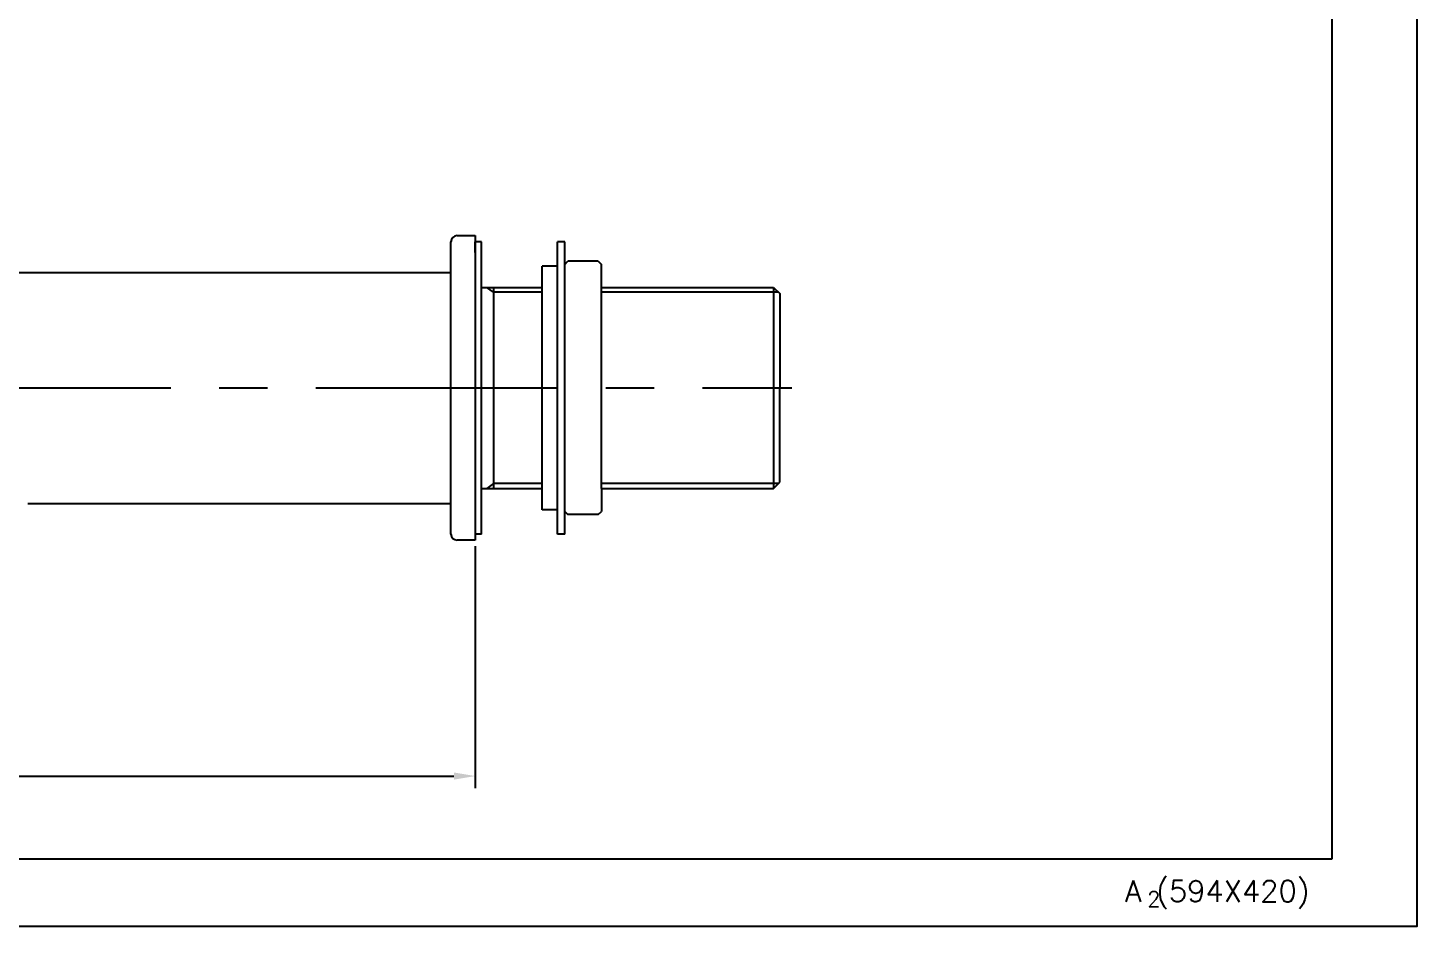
# Model space of a CAD drawing. Header units: millimetres. Extents: x 15117 to 15711, y 3069 to 3489.
# Drawn here: x 15483.3 to 15711.5, y 3069 to 3216.5 of the extents above; entities that cross this region are included whole.
import ezdxf

# ---------------------------------------------------------------- set-up
doc = ezdxf.new("R2010")
doc.units = ezdxf.units.MM
doc.header["$LTSCALE"] = 0.25
doc.linetypes.add('CENTER', pattern=[50.8, 31.75, -6.35, 6.35, -6.35])
doc.layers.get('0').update_dxf_attribs({"color": 2})
for name, color, linetype in [('02___PRT_ALL_AXES', 7, 'Continuous'), ('CL', 1, 'CENTER'), ('DWG', 7, 'Continuous'), ('HT', 3, 'Continuous'), ('TXT', 4, 'Continuous')]:
    doc.layers.add(name, color=color, linetype=linetype)
doc.styles.add('GHS', font='romans.shx', dxfattribs={"height": 3.5, "bigfont": 'ghs.shx'})
doc.dimstyles.new('LEE', dxfattribs={"dimtxt": 3.5, "dimasz": 3.5, "dimexe": 2, "dimexo": 1, "dimgap": 1, "dimtad": 1, "dimdec": 4, "dimdsep": 46, "dimtxsty": 'GHS', "dimcen": 0, "dimclrd": 2, "dimclre": 2, "dimclrt": 2, "dimadec": 0, "dimazin": 0, "dimtfac": 1, "dimtdec": 4, "dimtmove": 0, "dimatfit": 3, "dimfxl": 0, "dimlwd": -1, "dimlwe": -1, "dimarcsym": 0})

# ---------------------------------------------------------------- blocks, each defined once
blk = doc.blocks.new('*D4')
at = {"layer": 'Defpoints', "color": 0}
for p in [(15278.56, 3157.37), (15556.77, 3132.37), (15556.77, 3093.63)]:
    blk.add_point(p, dxfattribs=at)
at = {"layer": 'DWG', "color": 2}
for p, q in [((15278.56, 3156.37), (15278.56, 3091.63)), ((15556.77, 3131.37), (15556.77, 3091.63)), ((15282.06, 3093.63), (15553.27, 3093.63))]:
    blk.add_line(p, q, dxfattribs=at)
for points in [[(15282.06, 3094.21), (15282.06, 3093.05), (15278.56, 3093.63)], [(15553.27, 3094.21), (15553.27, 3093.05), (15556.77, 3093.63)]]:
    blk.add_solid(points, dxfattribs=at)
at = {"layer": 'DWG', "color": 2, "insert": (15417.66, 3097.3), "char_height": 3.5, "attachment_point": 5, "style": 'GHS'}
blk.add_mtext('(278.2)', dxfattribs=at)

msp = doc.modelspace()

# ---------------------------------------------------------------- linework, layer by layer
at = {"color": 7, "linetype": 'Continuous'}
for p, q in [((15552.76938, 3133.3681), (15552.76938, 3181.3681)), ((15553.76938, 3182.3681), (15556.76938, 3182.3681)), ((15556.76938, 3182.3681), (15556.76938, 3132.3681)), ((15556.76938, 3179.61835), (15556.76938, 3181.36835)), ((15422.76935, 3176.3312), (15552.76935, 3176.3312)), ((15552.76938, 3140.71822), (15552.76938, 3140.86822)), ((15483.26938, 3138.36822), (15552.76938, 3138.36822)), ((15552.76938, 3138.3681), (15552.76938, 3139.71822)), ((15556.76938, 3132.3681), (15553.76938, 3132.3681))]:
    msp.add_line(p, q, dxfattribs=at)
at = {"linetype": 'Continuous'}
msp.add_lwpolyline([(15117.46723, 3068.97362), (15711.46723, 3068.97362), (15711.46723, 3488.97362), (15117.46723, 3488.97362)], close=True, dxfattribs=at)
at = {"color": 7, "linetype": 'Continuous'}
for centre, start, end in [((15553.76938, 3181.3681), 90, 180), ((15553.76938, 3133.3681), 180, 270)]:
    msp.add_arc(centre, 1, start, end, dxfattribs=at)
at = {"layer": '02___PRT_ALL_AXES'}
for p, q in [((15571.46938, 3181.36822), (15570.26938, 3181.36822)), ((15606.76938, 3149.86822), (15606.76938, 3157.11822)), ((15571.46938, 3133.36822), (15570.26938, 3133.36822))]:
    msp.add_line(p, q, dxfattribs=at)
at = {"layer": 'CL', "ltscale": 5}
msp.add_line((15276.55917, 3157.36838), (15608.76938, 3157.36838), dxfattribs=at)
at = {"layer": 'DWG'}
for p, q in [((15557.76938, 3181.36835), (15556.77015, 3181.36835)), ((15557.76938, 3133.36835), (15557.76938, 3181.36835)), ((15570.26938, 3133.36822), (15570.26938, 3181.36822)), ((15571.46938, 3133.36822), (15571.46938, 3181.36822)), ((15567.76938, 3137.36822), (15567.76938, 3177.36822)), ((15570.26938, 3177.36822), (15567.76938, 3177.36822)), ((15570.26938, 3133.36822), (15570.26938, 3177.36822)), ((15571.46938, 3177.65283), (15571.96938, 3178.15283)), ((15576.96938, 3178.15283), (15571.96938, 3178.15283)), ((15576.96938, 3178.15283), (15577.46938, 3177.65283)), ((15577.46938, 3140.86822), (15577.46938, 3177.65283)), ((15557.76938, 3173.86822), (15567.76938, 3173.86822)), ((15559.76938, 3173.86822), (15559.76938, 3140.86822)), ((15577.46938, 3173.86822), (15605.76938, 3173.86822)), ((15605.76938, 3173.86822), (15606.76938, 3172.86822)), ((15605.76938, 3173.86822), (15605.76938, 3140.86822)), ((15606.76938, 3172.86822), (15606.76938, 3157.36822)), ((15606.76938, 3156.86822), (15606.76938, 3157.36822)), ((15606.76938, 3141.86822), (15606.76938, 3149.86822)), ((15557.76938, 3140.86822), (15567.76938, 3140.86822)), ((15577.46938, 3140.86822), (15605.76938, 3140.86822)), ((15577.46938, 3140.86822), (15577.46938, 3137.08361)), ((15605.76938, 3140.86822), (15606.76938, 3141.86822)), ((15570.26938, 3137.36822), (15567.76938, 3137.36822)), ((15571.46938, 3137.08361), (15571.96938, 3136.58361)), ((15576.96938, 3136.58361), (15571.96938, 3136.58361)), ((15576.96938, 3136.58361), (15577.46938, 3137.08361)), ((15557.76938, 3133.36835), (15556.76938, 3133.36835))]:
    msp.add_line(p, q, dxfattribs=at)
at = {"layer": 'DWG', "color": 2}
for p, q in [((15559.76938, 3173.06822), (15558.67655, 3173.86822)), ((15559.76938, 3173.06822), (15558.67655, 3173.86822)), ((15567.76938, 3173.06822), (15559.76938, 3173.06822)), ((15606.56938, 3173.06822), (15577.46938, 3173.06822)), ((15559.76938, 3141.66822), (15558.67655, 3140.86822)), ((15567.76938, 3141.66822), (15559.76938, 3141.66822)), ((15606.56938, 3141.66822), (15577.46938, 3141.66822))]:
    msp.add_line(p, q, dxfattribs=at)
at = {"layer": 'HT'}
msp.add_line((15552.76938, 3138.3681), (15552.76938, 3138.36822), dxfattribs=at)
at = {"layer": 'TXT', "color": 4}
msp.add_line((15697.46723, 3469.97362), (15697.46723, 3079.97362), dxfattribs=at)
at = {"layer": 'TXT', "color": 4, "linetype": 'Continuous'}
msp.add_line((15697.46723, 3079.97362), (15143.46723, 3079.97362), dxfattribs=at)

# ---------------------------------------------------------------- texts
at = {"color": 7, "style": 'GHS'}
for s, height, p in [('A (594X420)', 3.5, (15663.48107, 3073.00052)), ('2', 2.5, (15667.13476, 3072.16855))]:
    msp.add_text(s, height=height, dxfattribs=at).set_placement(p)

# ---------------------------------------------------------------- dimensions: what is measured, and where the dimension line sits
at = {"layer": 'DWG'}
dim = msp.add_linear_dim(base=(15556.76938, 3093.6284), p1=(15278.55917, 3157.36841), p2=(15556.76938, 3132.3681), text='(278.2)', dimstyle='LEE', dxfattribs=at)
dim.commit()
dim.dimension.update_dxf_attribs({"geometry": '*D4', "text_midpoint": (15417.66428, 3097.29507)})

doc.saveas('drawing.dxf')
